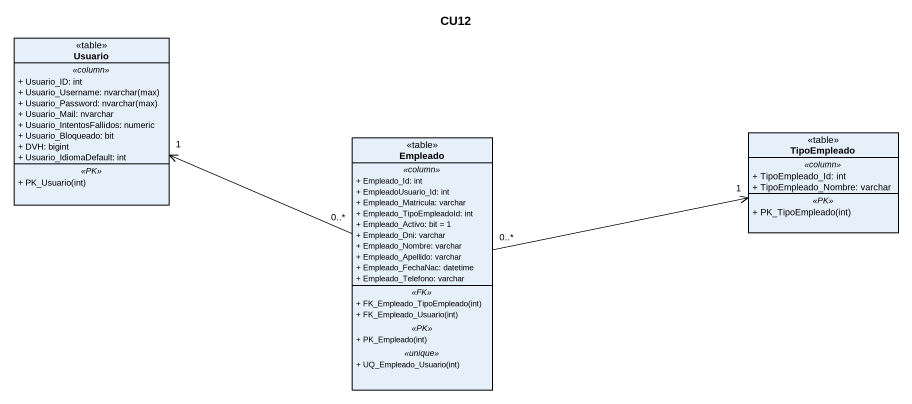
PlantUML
@startuml
title CU12
hide circle
hide empty members
skinparam classAttributeIconSize 0
class Usuario <<table>> {
  .. <<column>> ..
  + Usuario_ID: int
  {field} + Usuario_Username: nvarchar(max)
  {field} + Usuario_Password: nvarchar(max)
  + Usuario_Mail: nvarchar
  + Usuario_IntentosFallidos: numeric
  + Usuario_Bloqueado: bit
  + DVH: bigint
  + Usuario_IdiomaDefault: int
  .. <<PK>> ..
  + PK_Usuario(int)
}
class TipoEmpleado <<table>> {
  .. <<column>> ..
  + TipoEmpleado_Id: int
  + TipoEmpleado_Nombre: varchar
  .. <<PK>> ..
  + PK_TipoEmpleado(int)
}
class Empleado <<table>> {
  .. <<column>> ..
  + Empleado_Id: int
  + EmpleadoUsuario_Id: int
  + Empleado_Matricula: varchar
  + Empleado_TipoEmpleadoId: int
  + Empleado_Activo: bit = 1
  + Empleado_Dni: varchar
  + Empleado_Nombre: varchar
  + Empleado_Apellido: varchar
  + Empleado_FechaNac: datetime
  + Empleado_Telefono: varchar
  .. <<FK>> ..
  + FK_Empleado_TipoEmpleado(int)
  + FK_Empleado_Usuario(int)
  .. <<PK>> ..
  + PK_Empleado(int)
  .. <<unique>> ..
  + UQ_Empleado_Usuario(int)
}
Empleado "0..*" -left-> "1" Usuario
Empleado "0..*" -right-> "1" TipoEmpleado
@enduml
